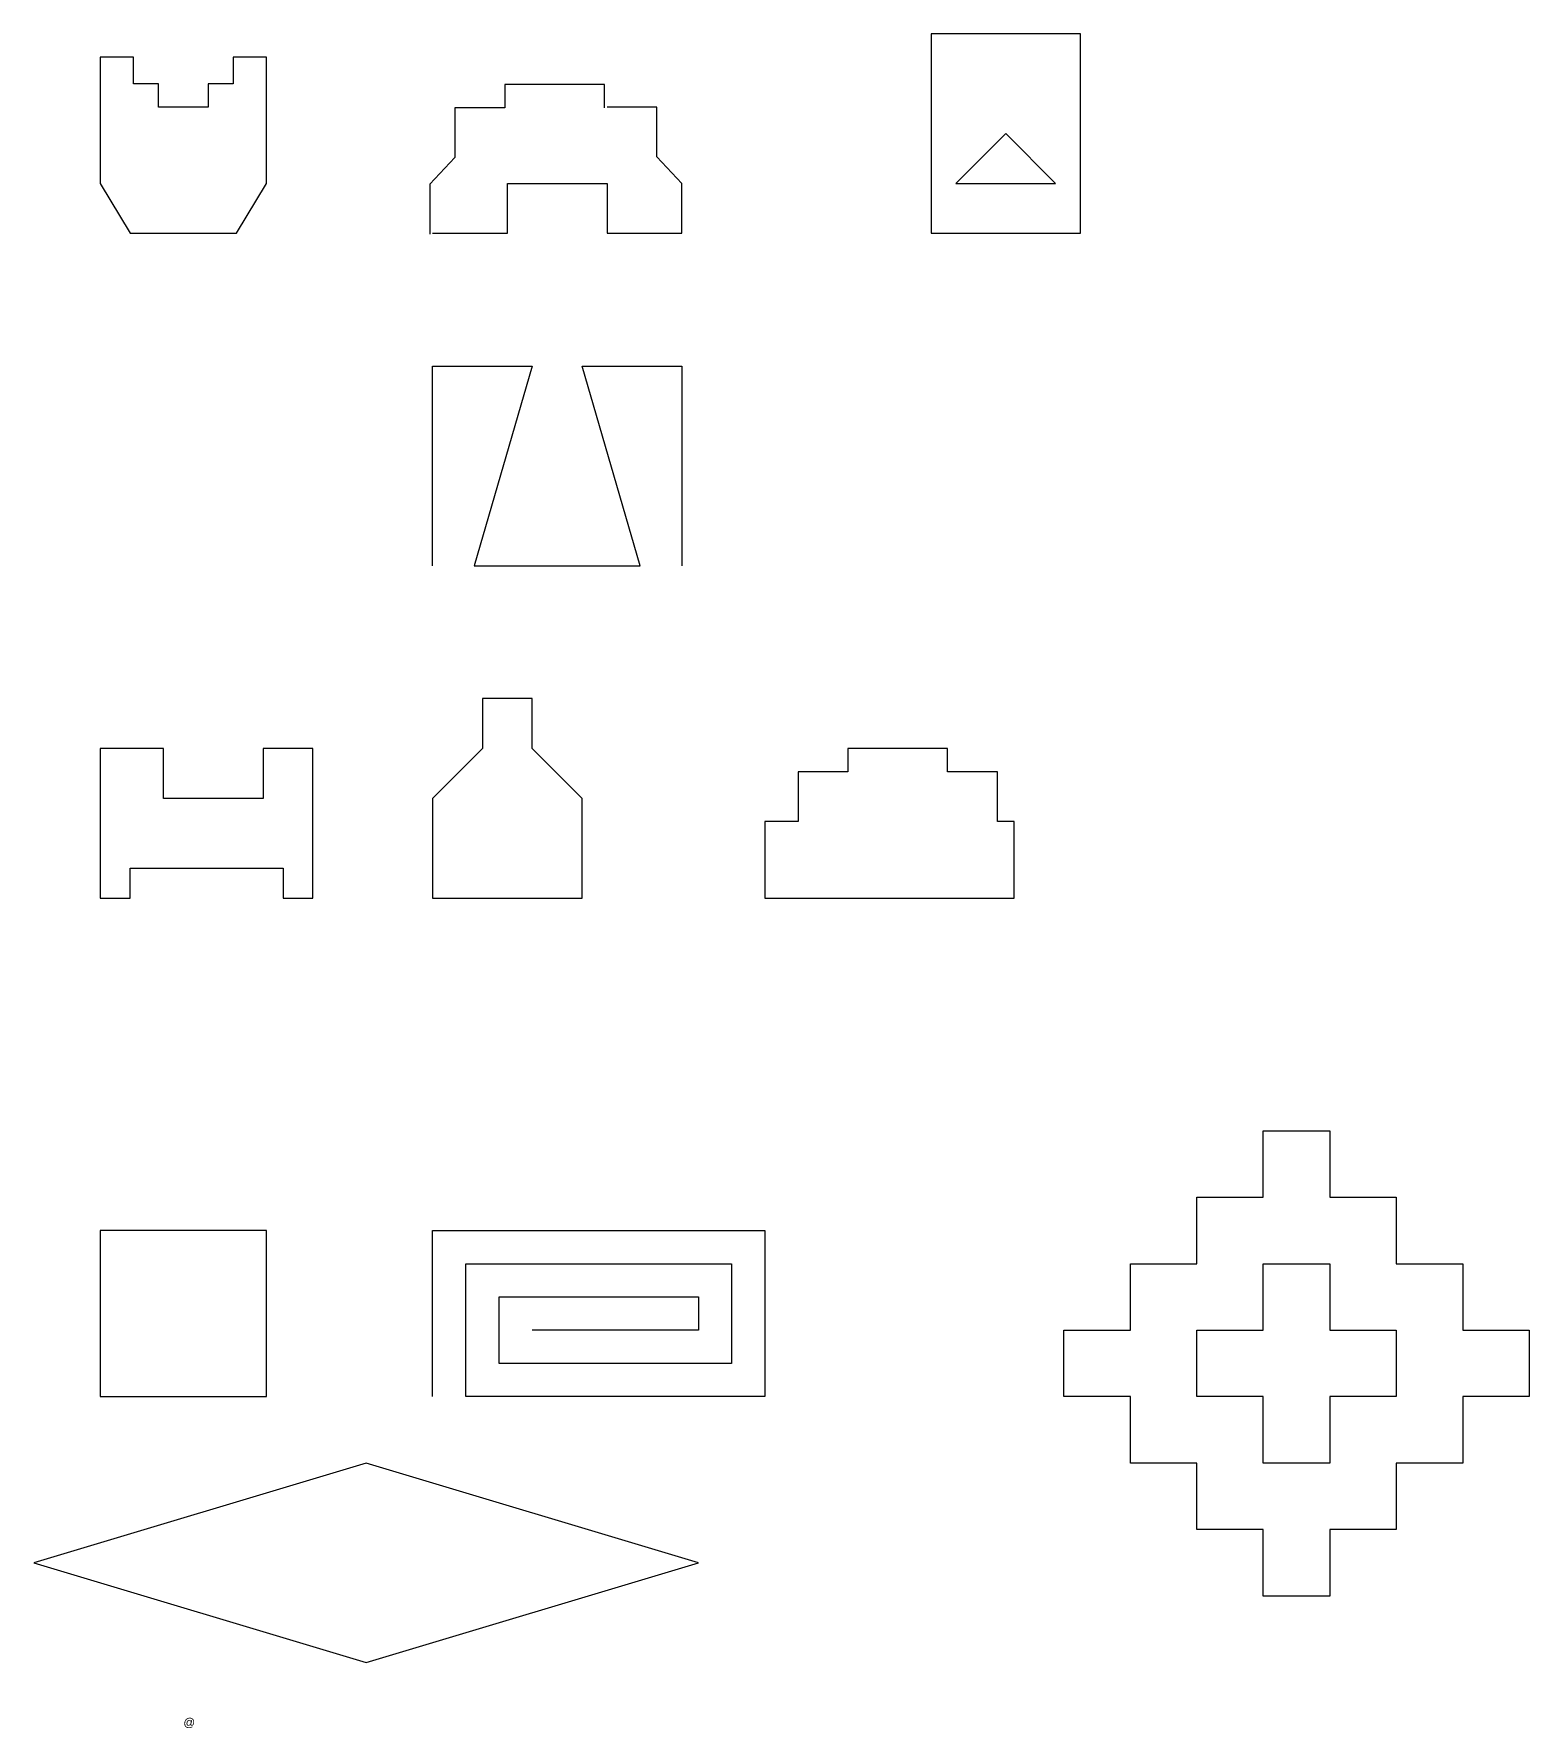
# Model space of a CAD drawing. Header units: millimetres. Extents: x 30 to 2442, y 106 to 1886.
# Drawn here: x 30 to 480, y 1256 to 1766 of the extents above; entities that cross this region are included whole.
import ezdxf

# ---------------------------------------------------------------- set-up
doc = ezdxf.new("R2010")
doc.units = ezdxf.units.MM
doc.styles.get("Standard").update_dxf_attribs({"font": 'arial.ttf'})

msp = doc.modelspace()

# ---------------------------------------------------------------- linework, layer by layer
for p, q in [((345, 1765.89), (300, 1765.89)), ((300, 1765.89), (300, 1705.89)), ((345, 1705.89), (345, 1765.89)), ((60, 1758.89), (50, 1758.89)), ((50, 1758.89), (50, 1720.89)), ((60, 1750.89), (60, 1758.89)), ((100, 1758.89), (90, 1758.89)), ((90, 1758.89), (90, 1750.89)), ((100, 1720.89), (100, 1758.89)), ((67.5, 1750.89), (60, 1750.89)), ((67.5, 1743.89), (67.5, 1750.89)), ((90, 1750.89), (82.5, 1750.89)), ((82.5, 1750.89), (82.5, 1743.89)), ((201.71, 1750.66), (171.71, 1750.66)), ((171.71, 1750.66), (171.71, 1743.66)), ((201.71, 1743.66), (201.71, 1750.66)), ((82.5, 1743.89), (67.5, 1743.89)), ((171.71, 1743.66), (156.71, 1743.66)), ((156.71, 1743.66), (156.71, 1728.66)), ((217.5, 1743.89), (202.5, 1743.89)), ((217.5, 1728.89), (217.5, 1743.89)), ((322.5, 1735.89), (307.5, 1720.89)), ((337.5, 1720.89), (322.5, 1735.89)), ((156.71, 1728.66), (149.21, 1720.66)), ((225, 1720.89), (217.5, 1728.89)), ((50, 1720.89), (59, 1705.89)), ((91, 1705.89), (100, 1720.89)), ((149.21, 1720.66), (149.21, 1705.66)), ((172.5, 1705.89), (172.5, 1720.89)), ((172.5, 1720.89), (202.5, 1720.89)), ((202.5, 1720.89), (202.5, 1705.89)), ((225, 1705.89), (225, 1720.89)), ((307.5, 1720.89), (337.5, 1720.89)), ((59, 1705.89), (91, 1705.89)), ((150, 1705.89), (172.5, 1705.89)), ((202.5, 1705.89), (225, 1705.89)), ((300, 1705.89), (345, 1705.89)), ((150, 1605.89), (150, 1665.89)), ((150, 1665.89), (180, 1665.89)), ((180, 1665.89), (162.5, 1605.89)), ((212.5, 1605.89), (195, 1665.89)), ((195, 1665.89), (225, 1665.89)), ((225, 1665.89), (225, 1605.89)), ((162.5, 1605.89), (212.5, 1605.89)), ((180, 1565.89), (165, 1565.89)), ((165, 1565.89), (165, 1550.89)), ((180, 1550.89), (180, 1565.89)), ((69, 1550.89), (50, 1550.89)), ((50, 1550.89), (50, 1505.89)), ((69, 1535.89), (69, 1550.89)), ((114, 1550.89), (99, 1550.89)), ((99, 1550.89), (99, 1535.89)), ((114, 1505.89), (114, 1550.89)), ((165, 1550.89), (150, 1535.89)), ((195, 1535.89), (180, 1550.89)), ((305, 1550.89), (275, 1550.89)), ((275, 1550.89), (275, 1543.89)), ((305, 1543.89), (305, 1550.89)), ((275, 1543.89), (260, 1543.89)), ((260, 1543.89), (260, 1528.89)), ((320, 1543.89), (305, 1543.89)), ((320, 1528.89), (320, 1543.89)), ((99, 1535.89), (69, 1535.89)), ((150, 1535.89), (150, 1505.89)), ((195, 1505.89), (195, 1535.89)), ((260, 1528.89), (250, 1528.89)), ((250, 1528.89), (250, 1505.89)), ((325, 1528.89), (320, 1528.89)), ((325, 1505.89), (325, 1528.89)), ((59, 1505.89), (59, 1514.89)), ((59, 1514.89), (105, 1514.89)), ((105, 1514.89), (105, 1505.89)), ((50, 1505.89), (59, 1505.89)), ((105, 1505.89), (114, 1505.89)), ((150, 1505.89), (195, 1505.89)), ((250, 1505.89), (325, 1505.89)), ((400, 1415.89), (400, 1435.89)), ((400, 1435.89), (420, 1435.89)), ((420, 1435.89), (420, 1415.89)), ((380, 1395.89), (380, 1415.89)), ((380, 1415.89), (400, 1415.89)), ((420, 1415.89), (440, 1415.89)), ((440, 1415.89), (440, 1395.89)), ((100, 1405.89), (50, 1405.89)), ((50, 1405.89), (50, 1355.89)), ((100, 1355.89), (100, 1405.89)), ((150, 1355.89), (150, 1405.89)), ((150, 1405.89), (250, 1405.89)), ((250, 1405.89), (250, 1355.89)), ((160, 1355.89), (160, 1395.89)), ((160, 1395.89), (240, 1395.89)), ((240, 1395.89), (240, 1365.89)), ((360, 1375.89), (360, 1395.89)), ((360, 1395.89), (380, 1395.89)), ((400, 1375.89), (400, 1395.89)), ((400, 1395.89), (420, 1395.89)), ((420, 1395.89), (420, 1375.89)), ((440, 1395.89), (460, 1395.89)), ((460, 1395.89), (460, 1375.89)), ((170, 1365.89), (170, 1385.89)), ((170, 1385.89), (230, 1385.89)), ((230, 1385.89), (230, 1375.89)), ((230, 1375.89), (180, 1375.89)), ((340, 1355.89), (340, 1375.89)), ((340, 1375.89), (360, 1375.89)), ((380, 1355.89), (380, 1375.89)), ((380, 1375.89), (400, 1375.89)), ((420, 1375.89), (440, 1375.89)), ((440, 1375.89), (440, 1355.89)), ((460, 1375.89), (480, 1375.89)), ((480, 1375.89), (480, 1355.89)), ((240, 1365.89), (170, 1365.89)), ((50, 1355.89), (100, 1355.89)), ((250, 1355.89), (160, 1355.89)), ((360, 1355.89), (340, 1355.89)), ((360, 1335.89), (360, 1355.89)), ((400, 1355.89), (380, 1355.89)), ((400, 1335.89), (400, 1355.89)), ((440, 1355.89), (420, 1355.89)), ((420, 1355.89), (420, 1335.89)), ((480, 1355.89), (460, 1355.89)), ((460, 1355.89), (460, 1335.89)), ((130, 1335.89), (30, 1305.89)), ((230, 1305.89), (130, 1335.89)), ((380, 1335.89), (360, 1335.89)), ((380, 1315.89), (380, 1335.89)), ((420, 1335.89), (400, 1335.89)), ((460, 1335.89), (440, 1335.89)), ((440, 1335.89), (440, 1315.89)), ((400, 1315.89), (380, 1315.89)), ((400, 1295.89), (400, 1315.89)), ((440, 1315.89), (420, 1315.89)), ((420, 1315.89), (420, 1295.89)), ((30, 1305.89), (130, 1275.89)), ((130, 1275.89), (230, 1305.89)), ((420, 1295.89), (400, 1295.89))]:
    msp.add_line(p, q)

# ---------------------------------------------------------------- texts
at = {"insert": (75, 1259.17), "char_height": 2.5, "width": 3.3914, "attachment_point": 1}
msp.add_mtext('@', dxfattribs=at)

doc.saveas('drawing.dxf')
